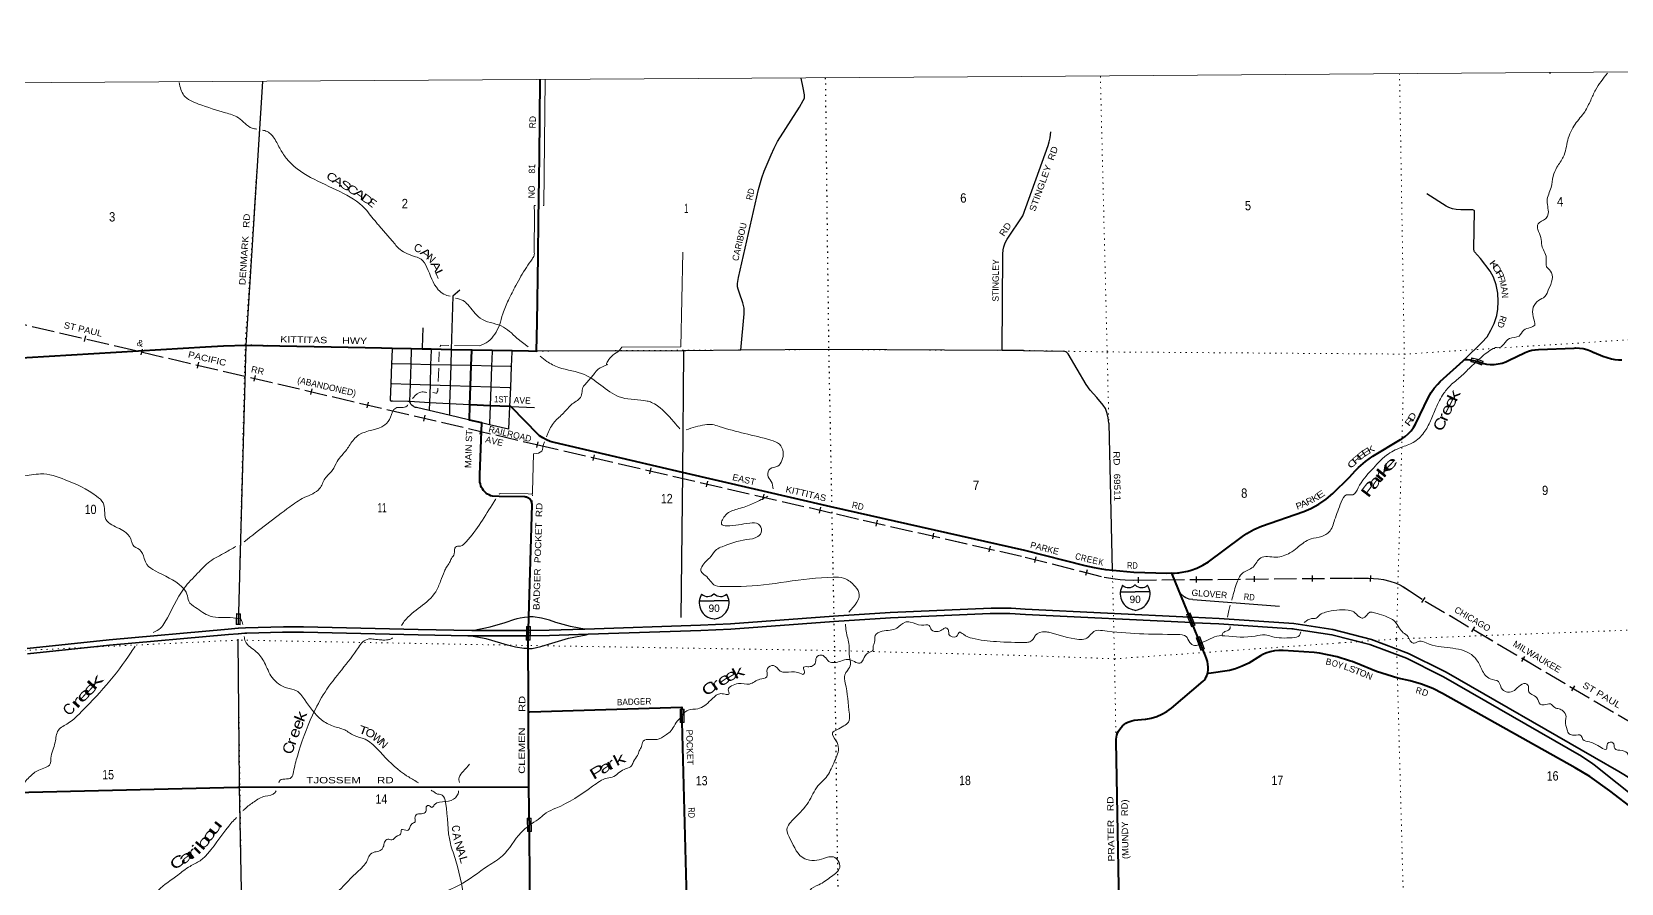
# Model space of a CAD drawing. Header units: feet. Extents: x -6 to 252658, y -374658 to -170635.
# Drawn here: x 138104 to 167890, y -197890 to -181930 of the extents above; entities that cross this region are included whole.
import ezdxf
from ezdxf.enums import TextEntityAlignment as Align

# ---------------------------------------------------------------- set-up
doc = ezdxf.new("R2010")
doc.units = ezdxf.units.FT
doc.header["$LTSCALE"] = 70
doc.linetypes.add('DOTTED', pattern=[1.5, 0.3, -1.2])
doc.linetypes.add('LONG_DASHED', pattern=[7.5, 6, -1.5])
for name, color, linetype, lineweight in [('15', 7, 'Continuous', 25), ('18', 7, 'Continuous', 35), ('19', 7, 'Continuous', 25), ('26', 7, 'Continuous', 40), ('27', 7, 'Continuous', 13), ('29', 7, 'Continuous', 25), ('30', 7, 'Continuous', 13), ('31', 7, 'Continuous', 13), ('34', 7, 'Continuous', 25), ('39', 7, 'Continuous', 13), ('4', 7, 'Continuous', 13), ('55', 7, 'Continuous', 13), ('6', 7, 'DOTTED', 25), ('61', 7, 'Continuous', 13), ('63', 7, 'Continuous', 25), ('7', 7, 'DOTTED', 13)]:
    doc.layers.add(name, color=color, linetype=linetype, lineweight=lineweight)
doc.layers.add('41', color=7, linetype='Continuous')

msp = doc.modelspace()

# ---------------------------------------------------------------- linework, layer by layer
at = {"layer": '15'}
for p, q in [((158777.76, -192299.58), (158780.66, -192296.67)), ((158783.83, -192299.05), (158780.4, -192296.67)), ((150615.56, -192597.5), (150891.97, -192597.5)), ((150888.27, -192466.03), (150891.17, -192463.12)), ((150894.34, -192465.5), (150890.91, -192463.12)), ((158505.05, -192431.05), (158781.46, -192431.05)), ((150891.97, -192943.08), (150828.08, -192925.12)), ((150891.44, -192943.34), (150955.07, -192924.6)), ((158781.46, -192776.63), (158717.57, -192758.67)), ((158780.93, -192776.89), (158844.56, -192758.15))]:
    msp.add_line(p, q, dxfattribs=at)
for points in [[(151167.33, -192597.5), (150891.44, -192597.5), (150891.97, -192597.5)], [(159056.82, -192431.05), (158780.93, -192431.05), (158781.46, -192431.05)]]:
    msp.add_lwpolyline(points, dxfattribs=at)
for centre, radius, start, end in [((158807.68, -192466.15), 306.13, 148.44435, 254.43375), ((158659.08, -192183.55), 165.66, 227.34257, 315.81169), ((158902.77, -192183.55), 165.66, 224.18809, 312.69404), ((158754.17, -192466.15), 306.13, 283.08085, 31.62489), ((150918.19, -192632.6), 306.13, 148.44435, 254.43375), ((150769.59, -192350), 165.66, 227.34289, 315.81164), ((151013.28, -192350), 165.66, 224.18778, 312.69407), ((150864.68, -192632.6), 306.13, 283.08085, 31.62489)]:
    msp.add_arc(centre, radius, start, end, dxfattribs=at)
at = {"layer": '18'}
for p, q in [((159803.75, -192903.5), (156722.89, -192754.57)), ((146274.48, -193252.35), (147408.6, -193254.25)), ((146351.68, -193153.65), (147411.44, -193154.25))]:
    msp.add_line(p, q, dxfattribs=at)
for points in [[(148469.83, -193126.61), (150634.85, -193053.2), (151198.35, -193025.27), (153127.35, -192884.7), (154189.23, -192813.21), (156080.29, -192733.26), (156099.23, -192732.38), (156419.07, -192735.31), (156439.25, -192735.49), (156459.07, -192736.8), (156722.89, -192754.57)], [(148532.15, -193224.55), (150639.02, -193153.12), (151204.46, -193125.09), (153134.34, -192984.46), (154194.7, -192913.07), (156064.51, -192834.02), (156084.07, -192833.19), (156104.51, -192832.3), (156432.92, -192835.3), (156723.58, -192854.71)], [(169376.68, -197053.8), (169093.76, -196933.12), (168826.22, -196792.94), (168679.83, -196699.05), (168654.8, -196683), (168629.83, -196663.26), (167599.14, -195848.42), (167410.07, -195689.44), (167357.6, -195649.64), (167142.69, -195507.87), (164558.61, -194022.38), (164545.76, -194014.99), (164508.61, -193994.65), (163864.06, -193672.97), (163177.47, -193415.96), (162467.78, -193232.13), (161767.76, -193127.24), (161743.42, -193123.59), (161717.76, -193121.87), (160348.45, -193029.96), (159885.07, -193007.56), (159845.17, -193005.63), (156723.58, -192854.71)], [(168082.07, -195940.32), (167845.05, -195796.28), (167386.44, -195532.64), (164608.45, -193935.68), (164595.75, -193928.38), (164558.45, -193907.91), (163903.97, -193581.28), (163207.58, -193320.6), (162487.75, -193134.15), (161752.38, -193023.96), (160354.21, -192930.12), (159842.35, -192905.37), (159803.75, -192903.5)], [(138014.78, -193487.69), (139552.59, -193326.5), (141782.57, -193125.61), (141971.41, -193111.89), (142108.53, -193101.93), (142822.42, -193085.75), (143197.95, -193085.55), (145346.46, -193136.51), (146351.68, -193153.65)], [(138023.69, -193587.3), (139562.29, -193426.03), (141790.68, -193225.28), (141968.71, -193212.35), (142093.68, -193203.27), (142114.32, -193201.78), (142133.68, -193201.34), (142801.8, -193186.19), (142821.33, -193185.75), (142841.8, -193185.74), (143196.79, -193185.55), (145344.42, -193236.49), (146274.48, -193252.35)], [(147408.58, -193254.9), (147802.8, -193249.28), (148532.15, -193224.55)], [(147411.42, -193154.84), (147800.39, -193149.3), (148469.83, -193126.61)]]:
    msp.add_lwpolyline(points, dxfattribs=at)
at = {"layer": '19'}
for points in [[(146351.68, -193153.65), (146362.21, -193151.53), (146694.86, -193084.58), (146972, -193000.95), (147158.47, -192942.6), (147178.22, -192936.42), (147198.47, -192930.89), (147258.45, -192914.5), (147340.27, -192901.13), (147418.71, -192896.63)], [(148469.83, -193126.61), (148459.4, -193124.78), (148202.22, -193079.77), (147924.64, -193000.95), (147805.6, -192959.08), (147653.62, -192921.3), (147498.52, -192899.62), (147423.04, -192896.38), (147418.71, -192896.63)], [(147404.14, -193491.68), (147398.57, -193492), (147323.09, -193488.77), (147167.99, -193467.08), (147016.02, -193429.3), (146896.97, -193387.44), (146619.39, -193308.62), (146335.09, -193259.24), (146274.48, -193252.35)], [(147404.14, -193491.68), (147481.34, -193487.26), (147563.16, -193473.89), (147643.14, -193452.04), (147849.61, -193387.44), (148162.29, -193294.89), (148495.68, -193231.48), (148532.15, -193224.55)]]:
    msp.add_lwpolyline(points, dxfattribs=at)
at = {"layer": '26'}
for p, q in [((147411.44, -193154.26), (147418.71, -192896.63)), ((159845.17, -193005.63), (159803.75, -192903.5)), ((147408.6, -193254.25), (147411.44, -193154.26)), ((147429.15, -196926.22), (147416.74, -196084.89))]:
    msp.add_line(p, q, dxfattribs=at)
for points in [[(146358.19, -187891.71), (146358.7, -187891.72), (146730.44, -187898.84), (147103.83, -187905.98), (147413.62, -187911.91), (147564.88, -187914.81), (147572.74, -187380.63), (147591.16, -186127.98), (147601.05, -185455.46), (147618.46, -184271.89), (147631.88, -182830.23)], [(126157.4, -188402.41), (127795, -188355.08), (131219.95, -188253.16), (131741.41, -188240.61), (133805.23, -188186.87), (133856.61, -188185.55), (136748.34, -188111.32), (141357.98, -187833.27), (141698.67, -187816.82), (142113.98, -187804.14), (142116.07, -187804.08), (144354.14, -187850.31), (144655.29, -187856.53), (144855.64, -187860.67), (145214.17, -187868.08), (145417.73, -187872.28), (145588.14, -187875.8), (145964.97, -187883.59), (146338.7, -187891.31), (146358.19, -187891.71)], [(146315.46, -188925.28), (146315.83, -188913.91), (146326.9, -188571.09), (146339.26, -188188.21), (146348.38, -187905.93), (146349.52, -187891.53)], [(159469.86, -192080.14), (159515.3, -192078.9), (159575.75, -192072.1), (159600.9, -192069.27), (159625.75, -192064.87), (159770.47, -192039.24), (159828.65, -192024.64), (159937.18, -191984.86), (160050.17, -191930.03), (160156.8, -191863.69), (160767.58, -191412.19), (160794.51, -191393.57), (160875.96, -191336.53), (161007.71, -191260.33), (161146.71, -191198.33), (161944.36, -190919.52), (162072.91, -190865.66), (162220.61, -190786.38), (162359.21, -190692.09), (162487.2, -190583.84), (162789.18, -190282.3), (162908.81, -190155.27), (162967, -190095.9), (163095.06, -189984.13), (163234.11, -189886.37), (163756.3, -189571.23), (163777.27, -189558.77), (163840.15, -189515.29), (163898.13, -189465.48), (163950.59, -189409.87), (163996.96, -189349.09), (164036.71, -189283.8), (164279.2, -188775.89), (164327.85, -188689.2), (164385.3, -188608.08), (164450.91, -188533.4), (164498.58, -188487.84), (164926.62, -188095.14), (164950.62, -188073.12), (164976.62, -188073.28), (165009.39, -188073.47), (165051.65, -188077.84), (165122.19, -188089), (165187.13, -188106.8), (165294.85, -188144.19), (165314.52, -188148.22), (165362.67, -188158.09), (165436.33, -188165.3), (165510.35, -188164.77), (165583.9, -188156.5), (165656.19, -188140.59), (165726.42, -188117.21), (165792.22, -188087.45), (166078.91, -187947.99), (166090.36, -187942.48), (166150.03, -187918.27), (166211.91, -187900.43), (166275.31, -187889.16), (166339.55, -187884.58), (167008.68, -187857.28), (167039.93, -187856.08), (167109.63, -187858.7), (167178.68, -187868.59), (167246.32, -187885.64), (167311.81, -187909.67), (167374.42, -187940.42), (167380.07, -187943.18), (167542.22, -188011.88), (167710.66, -188063.26), (167773.11, -188075.84), (167836.54, -188081.83), (167900.25, -188081.16)], [(147418.71, -192896.63), (147442.29, -192061.05), (147478.03, -190794.76), (147478.01, -190780.22), (147476.46, -190765.77), (147473.42, -190751.56), (147468.9, -190737.74), (147462.97, -190724.48), (147455.68, -190711.9), (147447.12, -190700.16), (147437.38, -190689.37), (147426.56, -190679.66), (147414.79, -190671.14), (147402.19, -190663.89), (147388.91, -190658), (147375.08, -190653.53), (147360.85, -190650.53), (147346.4, -190649.04), (147340.66, -190648.87), (146862.12, -190640.66), (146738.12, -190637.62), (146705.87, -190626.87), (146674.93, -190612.82), (146645.62, -190595.61), (146618.27, -190575.43), (146593.18, -190552.5), (146570.63, -190527.08), (146550.86, -190499.43), (146534.08, -190469.87), (146520.49, -190438.72), (146510.22, -190406.32), (146503.4, -190373.02), (146500.1, -190339.2), (146500.11, -190309.85), (146501.58, -190228.56), (146538.78, -189262.53), (146306.34, -189207.82), (146315.18, -188933.91), (146315.46, -188925.28)], [(156715.31, -191653.51), (153077.98, -190832.74), (150300.68, -190188.19), (147894.16, -189629.69), (147820.81, -189608.65), (147750.06, -189580.05), (147682.68, -189544.22), (147619.42, -189501.54), (147592.57, -189480.3), (147092.5, -188965.58), (147081.47, -188954.23), (147072.78, -188953.89), (147056.55, -188953.24), (146694.32, -188938.87), (146327.19, -188924.31), (146315.46, -188925.28)], [(159469.86, -192080.14), (159376.05, -192082.7), (158759.24, -192064.17), (158234.54, -192014.43), (158156.76, -192002.31), (158017.72, -191976.64), (157842.44, -191938.62), (156715.31, -191653.51)], [(159803.75, -192903.5), (159481.56, -192109), (159469.86, -192080.14)], [(160138.56, -193957.65), (160142.21, -193932.65), (160146.91, -193897.35), (160148.45, -193841.89), (160144.19, -193786.56), (160134.16, -193731.98), (160118.48, -193678.76), (160097.33, -193627.46), (159955.2, -193276.98), (159845.17, -193005.63)], [(147404.14, -193491.68), (147403.66, -193429.91), (147405.96, -193348.5), (147408.6, -193254.25)], [(147414.76, -194678.39), (147414.52, -194509.45), (147410.58, -194318.42), (147404.14, -193491.68)], [(168133.23, -196508.49), (167675.77, -196157.3), (167299.91, -195889.33), (167027.79, -195729.45), (164540.79, -194333.88), (164358.86, -194240.73), (164149.19, -194158.6), (163932.09, -194098.84), (163703.79, -194046.59), (163303.93, -193920.01), (162909.27, -193758.98), (162888.85, -193750.65), (162850.58, -193736.34), (162800.33, -193718.38), (162565.73, -193647.24), (162234.46, -193578.36), (162137.66, -193564.96), (161557.89, -193525.81), (161475.04, -193525.15), (161392.57, -193533.16), (161311.39, -193549.74), (161232.39, -193574.72), (161171.14, -193600.66), (161129.76, -193624.68), (160910.45, -193762.16), (160788.09, -193823.26), (160660.01, -193871.24), (160550.86, -193900.61), (160163.56, -193960.9), (160138.56, -193957.65)], [(158485.75, -198627.5), (158424.56, -195232.56), (158425.46, -195191.96), (158430.59, -195151.68), (158439.91, -195112.16), (158453.3, -195073.82), (158470.63, -195037.1), (158491.71, -195002.39), (158516.29, -194970.08), (158544.12, -194940.51), (158574.89, -194914.01), (158608.26, -194890.87), (158643.87, -194871.35), (158681.32, -194855.65), (158720.2, -194843.96), (158760.1, -194836.4), (158761.75, -194836.18), (158967.24, -194816.29), (158978.9, -194814.69), (159083.2, -194794.17), (159184.78, -194762.85), (159282.53, -194721.1), (159375.39, -194669.35), (159462.32, -194608.18), (160055.96, -194103.32), (160075.58, -194080.89), (160096.4, -194051.89), (160114.07, -194020.87), (160128.4, -193988.17), (160130.16, -193982.65), (160138.56, -193957.65)], [(134025.84, -196282.91), (136736.7, -196215.69), (141967.45, -196091.03), (141993.07, -196091), (147416.74, -196084.89), (147414.76, -194678.39)], [(147414.76, -194678.39), (147438.27, -194677.65), (150287.08, -194587.69), (150288.07, -194626.61)], [(156763.23, -198620.48), (155844.1, -198622.83), (153222.04, -198617.45), (153216.11, -198617.58), (150401.24, -198676.83), (150391.26, -198677.04), (150390.99, -198666.18), (150288.07, -194626.61)], [(147640.43, -204799.33), (147625, -204227.24), (147598.64, -203249.5), (147529.71, -200990.63), (147442, -198749.81), (147429.15, -196926.22)]]:
    msp.add_lwpolyline(points, dxfattribs=at)
at = {"layer": '29'}
for p, q in [((156688.76, -187903.38), (156289.51, -187902.41)), ((156688.76, -187903.38), (157447.49, -187916.33)), ((147081.47, -188954.23), (147522.87, -188973.33)), ((158289.63, -189267.59), (158350.94, -192029.81)), ((159861.37, -192573.6), (161487.47, -192698.31))]:
    msp.add_line(p, q, dxfattribs=at)
for points in [[(142429.83, -182861.94), (142114.04, -187802.09), (142113.98, -187804.14), (141973.14, -193047.56)], [(151391.35, -187900.3), (151452.13, -187216.41), (151455.91, -187148.48), (151452.14, -187110.74), (151429.51, -187012.63), (151369.17, -186831.5), (151342.77, -186752.24), (151331.46, -186710.74), (151331.46, -186646.58), (151346.54, -186537.16), (151723.65, -184884.3), (151783.98, -184665.43), (151829.24, -184544.67), (151957.46, -184235.23), (152014.02, -184110.7), (152078.13, -183986.17), (152492.95, -183344.65), (152562.71, -183218.24), (152581.57, -183171.07), (152583.46, -183140.88), (152581.57, -183108.8), (152560.83, -182982.38), (152524.76, -182797.91)], [(156675.73, -185380.12), (157150.32, -184060.72), (157171.85, -183992.48), (157186.21, -183920.65), (157200.57, -183802.12)], [(164950.62, -188073.12), (165276.23, -187752.91), (165374.93, -187645.15), (165448.51, -187523.04), (165507.73, -187397.33), (165556.19, -187250.08), (165579.51, -187127.96), (165584.9, -186984.3), (165579.51, -186826.26), (165549.01, -186675.42), (165495.16, -186528.16), (165434.15, -186416.82), (165254.7, -186179.77), (165139.84, -186057.66), (165132.66, -186039.7), (165125.48, -186000.19), (165139.84, -185289.05), (165134.46, -185278.27), (165111.13, -185267.5), (164881.42, -185267.5), (164797.07, -185260.32), (164730.67, -185245.95), (164660.68, -185220.81), (164608.64, -185195.67), (164249.24, -184967.59)], [(156289.51, -187902.41), (156300.64, -186099.69), (156308.71, -186014.32), (156318.75, -185961.7), (156345.14, -185886.22), (156384.63, -185815.37), (156675.73, -185380.12)], [(146126.1, -186770.13), (145994.5, -186888.24), (145964.97, -187883.59), (145956.19, -188179.49), (145944.95, -188558.25), (145934.7, -188903.76)], [(145431.05, -187477.85), (145418.34, -187854.31), (145417.73, -187872.28)], [(144855.64, -187860.67), (144854.81, -187883.02), (144844.85, -188154.2), (144831.37, -188520.81), (144820.12, -188827.02)], [(145214.17, -187868.08), (145213.51, -187889.22), (145205.1, -188162.4), (145193.7, -188532.99), (145183.6, -188861.31)], [(145588.14, -187875.8), (145587.48, -187896.85), (145578.8, -188170.91), (145566.94, -188545.54), (145556.27, -188882.37)], [(147103.83, -187905.98), (147102.78, -187929.41), (147090.32, -188205.31), (147072.67, -188596.17), (147056.55, -188953.24), (147037.28, -189379.86), (146681.91, -189296.22)], [(146730.44, -187898.84), (146729.68, -187921.01), (146720.1, -188196.88), (146706.65, -188583.86), (146694.32, -188938.87)], [(151391.35, -187900.3), (150361.44, -187910.41), (150317.6, -187910.51), (147564.88, -187914.81)], [(150317.6, -187910.51), (150317.45, -187930.35), (150300.68, -190188.19)], [(156289.51, -187902.41), (153043.78, -187884.09), (151391.35, -187900.3)], [(158289.63, -189267.59), (158277.61, -189165.31), (158259.66, -189086.29), (158223.77, -188992.91), (158184.29, -188931.85), (158062.26, -188788.18), (157936.63, -188648.1), (157861.26, -188543.94), (157523.87, -187965.68), (157499.65, -187938.74), (157484.39, -187926.17), (157447.49, -187916.33)], [(145205.1, -188162.4), (144866.35, -188154.69), (144844.85, -188154.2)], [(147090.32, -188205.31), (147068.47, -188204.81), (146720.1, -188196.88), (146339.26, -188188.21), (145956.19, -188179.49), (145578.8, -188170.91), (145205.1, -188162.4)], [(144831.37, -188520.81), (144849.98, -188521.43), (145193.7, -188532.99), (145566.94, -188545.54), (145944.95, -188558.25), (146326.9, -188571.09), (146706.65, -188583.86)], [(144820.12, -188827.02), (144820.13, -188829.47), (144820.4, -188831.91), (144820.93, -188834.3), (144821.7, -188836.63), (144822.3, -188837.96), (144842.32, -188851.52)], [(146706.65, -188583.86), (147052.47, -188595.49), (147072.67, -188596.17)], [(145183.6, -188861.31), (145151.41, -188861.65), (144862.3, -188853.23), (144842.32, -188851.52)], [(145312.7, -188973.95), (145295.63, -188969.89), (145279.08, -188964.08), (145263.23, -188956.56), (145248.25, -188947.43), (145234.31, -188936.78), (145221.56, -188924.74), (145210.13, -188911.43), (145200.16, -188896.99), (145191.75, -188881.6), (145185, -188865.4), (145183.6, -188861.31)], [(146315.46, -188925.28), (145934.7, -188903.76), (145556.27, -188882.37), (145183.6, -188861.31)], [(146306.34, -189207.82), (146286.34, -189203.11), (145928.33, -189118.85), (145551.59, -189030.18), (145312.7, -188973.95)], [(145556.27, -188882.37), (145552.21, -189010.62), (145551.59, -189030.18)], [(145934.7, -188903.76), (145929.26, -189087.23), (145928.33, -189118.85)], [(146694.32, -188938.87), (146682.72, -189272.61), (146681.91, -189296.22)], [(146681.91, -189296.22), (146558.78, -189267.24), (146538.78, -189262.53)], [(150300.68, -190188.19), (150300.57, -190203.28), (150270.17, -192911.89)], [(159861.37, -192573.6), (159794.07, -192563.04), (159733.05, -192537.9), (159697.16, -192519.94), (159625.37, -192455.29)], [(141966.03, -193312.31), (141965.41, -193335.29), (141991.71, -196015.6), (141993.07, -196091), (142039.51, -198670.06)]]:
    msp.add_lwpolyline(points, dxfattribs=at)
at = {"layer": '31'}
for p, q in [((141934.18, -193043.18), (141939.18, -192836.09)), ((141939.18, -192836.09), (142014.15, -192837.9)), ((142014.15, -192837.9), (142009.16, -193044.41)), ((142009.99, -193044.61), (141935.02, -193042.8))]:
    msp.add_line(p, q, dxfattribs=at)
msp.add_lwpolyline([(141942.37, -193034.97), (141946.98, -192844.27), (142005.96, -192845.7), (142001.35, -193036.4)], close=True, dxfattribs=at)
at = {"layer": '34', "linetype": 'LONG_DASHED', "lineweight": 13}
for points in [[(125335.47, -184459.73), (147560.36, -189669.26), (153684.61, -191088.15), (156693.94, -191774.95)], [(156717.34, -191776.9), (158201.55, -192157.68), (158403.95, -192191.44), (158496.71, -192199.88), (158593.69, -192208.31), (158758.13, -192212.53), (162873.99, -192174.15), (163153.96, -192178.7), (163338.31, -192189.34), (163435.28, -192202), (163553.35, -192229.42), (163669.3, -192269.51), (163738.87, -192299.04), (163806.38, -192337.66), (164214.46, -192604.4), (168216.95, -194966.7)]]:
    msp.add_lwpolyline(points, dxfattribs=at)
at = {"layer": '39'}
for p, q in [((147543.87, -185188.24), (147519.75, -185188.4)), ((144613.09, -185565.65), (144859.46, -185846.35)), ((145740.89, -187931.27), (145734.35, -188117.28)), ((145764.29, -187804.98), (145758.43, -187833.61)), ((145764.29, -187804.98), (145919.83, -187807.68)), ((146023.21, -187809.47), (146496.98, -187817.7)), ((147196.09, -187674.23), (147407.12, -187837.79)), ((145730.3, -188232.45), (145721.38, -188486.17)), ((148468.8, -188547.12), (148581.09, -188417.76)), ((146881.71, -190585.89), (146859.52, -190597.25)), ((146881.71, -190585.89), (147408.19, -190593.74))]:
    msp.add_line(p, q, dxfattribs=at)
for points in [[(147726.21, -182830.15), (147701.76, -185187.16), (147686.1, -185187.27)], [(150303.57, -186058.85), (150269.49, -187834.69), (149158.38, -187844.55)], [(145715.16, -188607.21), (145710.87, -188657.24), (145703.47, -188682.04)], [(147479.99, -190590.33), (147486.76, -190584.41), (147488.24, -190547.52), (147508.9, -189839.17)], [(147408.19, -190593.74), (147474.95, -190594.74), (147479.99, -190590.33)], [(142012.49, -192936.99), (142035.04, -192965.8), (142045.06, -192990.86), (142057.23, -193042.84)]]:
    msp.add_lwpolyline(points, dxfattribs=at)
for points in [[(140864.48, -182880.72), (140955.35, -183121.84), (141228.67, -183284.08), (141735.44, -183447.91), (141975.87, -183542.05), (142231.41, -183736.67), (142322.09, -183754.14)], [(165526.18, -187851), (165526.55, -187850.92), (165577.29, -187854.55), (165797.78, -187679.72), (165974.39, -187633.37), (166067.74, -187521.53), (166267.96, -187426.58), (166242.09, -187273.84), (166242.1, -187094.61), (166339.32, -186968.63), (166459.24, -186892.73), (166530.15, -186754.98), (166596.53, -186570.96), (166562.57, -186414.28), (166491.25, -186336.57), (166485.29, -186163.45), (166400.21, -185934.87), (166386.44, -185784), (166324.4, -185635.7), (166333.29, -185530.88), (166471.12, -185436.65), (166514.65, -185369.69), (166501.57, -185100), (166575.23, -184847.43), (166613.13, -184637.56), (166685.7, -184467.56), (166804.34, -184276.89), (166854.93, -184121.25), (166887.36, -183961.79), (167026.92, -183662.14), (167205.45, -183428.49), (167317.75, -183211.71), (167408.21, -183021.37), (167634.13, -182704.61)], [(166551.38, -182717.15), (166555.65, -182710.45), (166557.57, -182699.41)], [(142426.52, -183775.07), (142469.33, -183782.52), (142629.53, -183901.63), (142750.38, -184109.73), (142871.03, -184297.7), (143877.58, -184925.38), (144349.74, -185246.59), (144555.57, -185500.11), (144613.09, -185565.65)], [(147519.73, -185192.43), (147524.47, -185531.83), (147519.46, -185894.92), (147519.46, -185920.57), (147520.01, -186053.86), (147518.54, -186119.66), (147497.16, -186160.39), (147479.32, -186189.4), (147374.62, -186346.13), (147176.57, -186682.97), (147036.07, -186961.83), (146931.25, -187213.92), (146870.85, -187429.25)], [(144859.46, -185846.35), (145005.54, -186012.78), (145297.25, -186146.78)], [(145297.25, -186146.78), (145399.8, -186193.89), (145508, -186345.76), (145721.57, -186764.25), (145825.05, -186847.73), (145946.86, -186888.53)], [(146045.08, -186921.43), (146186.49, -186968.79), (146273.76, -187040.35), (146507.83, -187299.61), (146899.7, -187444.51), (147196.09, -187674.23)], [(146870.85, -187429.25), (146657.17, -187734.88), (146496.98, -187817.7)], [(149158.38, -187844.55), (149087.58, -187928.63), (148952.42, -188026.43), (148889.14, -188164.97), (148889.36, -188164.86), (148822.88, -188196.67), (148716.08, -188252.39), (148643.27, -188338.47), (148581.09, -188417.76)], [(165526.18, -187851), (165525.2, -187851.74), (165523.91, -187852.35), (165522.08, -187853.18), (165284.09, -188015.82), (165151.52, -188136.57)], [(147631.18, -188011.46), (147755.69, -188107.97), (147978.19, -188220.41), (148462.54, -188356.3), (149161.2, -188787.89), (149634.75, -188851.42), (149715.5, -188876.75), (149828.84, -188939.99), (150174.48, -189286.67), (150245.6, -189369.49)], [(165151.52, -188136.57), (165086.96, -188195.37), (164903.92, -188374.74), (164710.63, -188538.13), (164565.71, -188706.99), (164416.08, -188986.64), (164316.28, -189225.43), (164192.06, -189442.36), (163992.99, -189627.97), (163762.63, -189721.32), (163492.64, -189867.51), (163214.13, -190142.66), (162958.51, -190479.96), (162861.41, -190607.97), (162742.69, -190611.4), (162643.67, -190747.49), (162518.84, -191081.21), (162412.88, -191310.01), (162226.8, -191402.84), (162030.14, -191453.51), (161818.54, -191601.01), (161682.82, -191697.26), (161422.12, -191778.9), (161260.95, -191766.73), (161134.45, -191792.4), (160989.55, -191963.27), (160797.64, -192074.29), (160675.46, -192293.21), (160590.28, -192585.88)], [(145504.02, -188690.67), (145419.22, -188681.73), (145255.24, -188782.06), (145240.83, -188801.71)], [(145703.47, -188682.04), (145703.03, -188688.85), (145619.68, -188693.19)], [(148468.8, -188547.12), (148460.53, -188553.59), (148400.26, -188759.54), (148232.72, -188906.21), (148069.46, -189076.99), (147898.11, -189243.83), (147773.55, -189460.51), (147749.95, -189520.03)], [(133977.51, -188985.96), (134026.88, -189015.17), (134326.98, -189237.51), (134600.55, -189423.9), (135998.46, -189950.9), (136339.35, -190029.9), (136903.05, -190054.26), (137154.92, -190085.87), (137562.66, -190208.46), (137929.42, -190259.01), (138269.07, -190217.24), (138729.01, -190327.22), (139319.75, -190635.12), (139441.8, -190762.68), (139469.42, -190905.32), (139493.24, -191070.14), (139604.96, -191171.64), (139872.12, -191321.86), (139974.37, -191481.84), (139997.2, -191550.04), (140122.86, -191637.31), (140211.07, -191801.46), (140262.57, -191917.68), (140418.72, -192034.83), (140914.79, -192333.65), (141010.76, -192469.53), (141044.36, -192606.07), (141170.28, -192719.5), (141445.61, -192881.72), (141874.69, -192914.44), (142012.49, -192936.99)], [(145150.01, -188925.47), (145136.16, -188944.34), (144923.25, -188982.78), (144828.4, -189152.85), (144717.2, -189298.94), (144232.15, -189487.14), (144136.43, -189572.68), (144005.55, -189761.24), (143828.71, -189982.49), (143735.85, -190150.53), (143598.63, -190308.96), (143497.86, -190491.18), (143209.83, -190661.24), (142937.93, -190835.16), (142084.12, -191488.25)], [(150367.58, -189389.74), (150715.9, -189297.16), (150862.76, -189293.63), (150987.88, -189328.57), (151952.39, -189584.28), (152114.16, -189661.11), (152186.11, -189809.33), (152159.55, -189966.62), (152082.14, -190072.09), (151939.8, -190123.89), (151894.7, -190239.1), (151962.35, -190361.19), (151999.69, -190498.89)], [(147710.96, -189618.36), (147699.01, -189648.49), (147660.21, -189789.8), (147508.9, -189839.17)], [(146803.26, -190683.58), (146760.46, -190749.25), (146244.85, -191491.34), (146134.97, -191568.97), (146044.61, -191588.03), (146021.76, -191715.08), (145968.3, -191800.18), (145934.9, -191879.03), (145873.41, -191966.23), (145837.97, -192043.09), (145765.38, -192225.01), (145672.87, -192427.26), (145084.9, -192980.89), (145029.95, -193060.83)], [(151895.45, -190635.99), (151770.62, -190699.34), (151548.32, -190804.31), (151291.6, -190887.49), (151089.59, -191008.35), (151038.95, -191171.92), (151125.65, -191189.14), (151557.78, -191138.37), (151723, -191158.8), (151780.64, -191285.02), (151711.3, -191392.42), (151494.55, -191449.02), (151039.12, -191582.57), (150937.04, -191635.96), (150829.71, -191765.91), (150660.63, -191958.89), (150645.44, -192047.62), (150724.66, -192119.27), (150909.74, -192310.59), (151099.08, -192328.76), (151394.86, -192325.7), (153121.67, -192152.8), (153317.05, -192170.91), (153503.44, -192293.78), (153605.55, -192439.67), (153413.36, -192810.47)], [(141925.3, -191577.34), (141731.25, -191691.1), (141441.19, -191859.17), (141212.04, -192080.96), (140959.33, -192359.35), (140597.62, -192999.2), (140516.21, -193106.73), (140378.26, -193190.54)], [(160564.3, -192675.16), (160534.32, -192778.14), (160512.62, -192900.47)], [(156730.29, -193380.45), (156184.71, -193361.06), (155727.28, -193299.37), (155561.51, -193224.59), (155488.64, -193183.08), (155433.12, -193264.17), (155291.86, -193225.38), (155283.09, -193155.01), (155234.25, -193101.17), (155182.18, -193125.86), (155088.04, -193169.11), (154967.03, -193142.18), (154921.94, -193062.13), (154778.98, -193053.55), (154567.09, -192995.35), (154468.51, -192998.39), (154316.69, -193106.65), (154041.63, -193167.88), (153909.63, -193247.75), (153898.83, -193372.67), (153869.56, -193461.54), (153872.15, -193517.88), (153780.11, -193569.16), (153684.86, -193700.99), (153623.15, -193766.04), (153520.22, -193736.91), (153395.02, -193693.93), (153264.56, -193727.49), (153043.25, -193731.79), (152961.86, -193644.06), (152901.17, -193612.48), (152807.05, -193657.75), (152784.08, -193772.72), (152714.19, -193825.79), (152617.65, -193830.81), (152567.43, -193839.38), (152578.17, -193905.7), (152574.79, -193968.14), (152461.82, -193941.13), (152338.94, -193928.31), (152131.51, -193912.34), (152003.69, -193811), (151889.56, -193866.54), (151877.08, -194023.68), (151748.72, -194065.27), (151556.46, -194155.83), (151345.09, -194147.96), (151218.98, -194191.28), (151155.09, -194262.65), (151168.01, -194345.05), (151095.57, -194345.8), (150996.9, -194338.77), (150829.1, -194459.28), (150585.23, -194618.82), (150404.38, -194644.85), (150253.51, -194793.72)], [(161947.44, -193003.02), (161960.01, -192994.7), (162086.06, -192930.78), (162172.48, -192919.68), (162244.19, -192856.41), (162348.31, -192810.86), (162772.58, -192773.59), (162879.63, -192804.53), (162985.42, -192897.9), (163050.08, -192919.28), (163181.64, -192810.99), (163268.3, -192820.02), (163442.06, -192874.33), (163646.7, -192986.66), (163728.6, -193102.47), (163806.19, -193194.16), (163899.68, -193269.56), (163953.19, -193367.59), (164007.79, -193389.09), (164110, -193351.62), (164235.21, -193386.37), (165081.21, -193603.81), (165228.21, -193777.23), (165339.41, -193987.33), (165434.9, -194060.69), (165588.48, -194111.21), (165662.74, -194261.34), (165759.9, -194306.49), (165888.36, -194276.77), (165999.89, -194176.77), (166122.44, -194157.19), (166155.43, -194223.24), (166152.16, -194285.7), (166306.68, -194414.74), (166370.46, -194530.76), (166447.16, -194547.97), (166561.68, -194530.5), (166642.98, -194595.97), (166725.83, -194623.17), (166796.71, -194658.57), (166856.45, -194772.63), (166843.37, -194857.36), (166875.41, -195012.02), (166916.63, -195092.07), (167005.47, -195115.17), (167138.44, -195125.66), (167171.49, -195195.74), (167294.83, -195242.6), (167511.46, -195346.73), (167612.47, -195377.74), (167635.35, -195270.75), (167735.83, -195257.47), (167767.32, -195365.83), (167906.64, -195402.42), (168020.24, -195475.57), (168040.01, -195614.26), (168253.21, -195768.78), (168411.42, -195869.58), (168483.18, -195810.33), (168524.29, -195713.19), (168628.46, -195671.68), (168745.16, -195668.27), (168832.72, -195751.79), (168875.47, -195960.69), (168929.7, -196119.12), (169015.82, -196250.98), (169047.74, -196395.58), (169079.36, -196473.83), (169111.7, -196538.52), (169157.91, -196584.73), (170016.74, -196967.94), (170298.05, -197095.47)], [(142083.81, -193264.85), (142106.48, -193355.97), (142311.72, -193551.11), (142464.75, -193756.86), (142608.46, -194035.18), (142880.1, -194229.64), (143063.76, -194282.08), (143218.41, -194449.57), (143532.15, -194824.76), (143752.75, -194947.28), (143968.78, -195017.51), (144142.91, -195122.39), (144348.87, -195190.71), (144576.1, -195371.54), (145015.1, -195795.75), (145167.08, -195898.85), (145351.12, -196007.96)], [(144517.42, -193317.93), (144420.2, -193311.86), (144308.08, -193367.38), (144228.62, -193468.85), (143599.29, -194306.73), (143364.26, -194739.94), (143080.35, -195509.83), (143008.89, -195802.45), (142967.75, -195911.58), (142741.08, -195982.37), (142735.03, -196006.79)], [(144517.42, -193317.93), (144643, -193328.18), (144720.67, -193333.19), (144780.81, -193325.67), (144835.93, -193310.64), (144863.49, -193288.09)], [(153353.23, -193033.46), (153363.44, -193164.84), (153422.52, -193431.95), (153426.74, -193647.3), (153444.21, -193781.99), (153389.11, -193903.34), (153341.62, -193982.33), (153349.25, -194137.25), (153425.66, -194722.24), (153409.1, -194873.38), (153321.23, -194938.71), (153191.18, -195012.52), (153109.26, -195069.74), (153173.12, -195214.01), (153220.94, -195364.49), (153133.2, -195639.16), (152989.04, -195906.37), (152835.73, -196066.98), (152659.72, -196368.74), (152399.21, -196671.37), (152256.48, -196882.2), (152318.71, -197064.74), (152588.1, -197432.33), (152769.54, -197464.67), (152946.22, -197424.6), (153127.06, -197398.57), (153216.31, -197468.1), (153243.79, -197596.64), (153088.51, -197761.3)], [(156730.29, -193380.45), (156809.45, -193362.22), (156871.29, -193315.17), (156908.73, -193248.27), (157097.07, -193175.55), (157183.83, -193192.64), (157722.78, -193319.1), (157851.49, -193309.51), (157947.15, -193229.84), (158032.85, -193158.35), (158167.67, -193154.72), (159575.55, -193228.53), (159734.98, -193262.88), (159804.75, -193374.8), (159894.05, -193436.16), (160036.29, -193378.74)], [(160036.29, -193378.74), (160186.42, -193309.84), (160354.8, -193251.45), (160463.53, -193254.18), (161031.2, -193257.48), (161216.11, -193235.14), (161337.23, -193263.89), (161726, -193287.45), (161858.32, -193243.58), (161883.62, -193177.52)], [(160559.04, -193079.52), (160564.22, -193089.89), (160504.64, -193157.04), (160432.59, -193192.13), (160409.14, -193250.81)], [(140041.04, -193447.43), (139969.45, -193557.27), (138983.31, -194726.96), (138785.78, -194892.06), (138601.99, -195022.79), (138541.92, -195248.87), (138462.47, -195547.61), (138447.46, -195654.46), (138235.33, -195769.38), (138057.6, -195902.07), (137934.95, -196108.66), (137936.15, -196124.65)], [(150253.51, -194793.72), (150227.08, -194819.8), (150141.81, -194943.47), (150064.43, -195050.96), (149978.57, -195116.27), (149822.41, -195194.38), (149701.68, -195195.63), (149559.15, -195229.32), (149529.96, -195326.24), (149488.53, -195407.19), (149455.21, -195494.09), (149379.91, -195607.6), (149346.48, -195684.44), (149232.41, -195746.01), (149120.35, -195807.56), (149010.51, -195889.22), (148888.06, -195918.67), (148613.95, -196072.48), (147923.91, -196484.24), (147741.69, -196572.69), (147633.95, -196662.38), (147468.68, -196774.27)], [(146309.6, -195655.52), (146190.27, -195793.64), (146110.96, -195909.2), (146116.81, -195999.1)], [(142681.39, -196159.78), (142664.75, -196192.51), (142476.27, -196258.88), (142270.08, -196363.67), (142100.37, -196494.26), (142061.6, -196534.49)], [(146102.11, -196157.41), (146091.94, -196213.36), (145964.42, -196337.47), (145747.44, -196371.93), (145647.33, -196421.27), (145601.55, -196470.06), (145542.81, -196432.42), (145504.68, -196442.88), (145495.49, -196527.52), (145433.69, -196584.53), (145325.14, -196595.72), (145283.66, -196672.64), (145286.36, -196739.04), (145224.39, -196779.94), (145188.88, -196848.75), (145141.1, -196899.57), (145034.29, -196884.57), (145011.05, -196973.38), (144959.01, -197000.09), (144849.12, -197077.72), (144774.51, -197062.39), (144716.74, -197119.36), (144691.49, -197208.19), (144631.84, -197279.26), (144535.51, -197304.41), (144433.55, -197369.89), (144390.23, -197462.93), (144201.29, -197680.28), (144045.93, -197836.89), (143892.58, -197993.48), (143725.42, -198176.38), (143576.16, -198338.96), (143372.72, -198516.2), (143128.09, -198601.27), (142959.71, -198665.41), (142905.92, -198718.31), (142827.73, -198747.3), (142801.72, -198761.66), (142789.91, -198787.95)], [(145585.67, -196147.01), (145650.96, -196185.72), (145681.37, -196207.55), (145796.39, -196238.56), (145858.17, -196376.82), (145948.52, -197142.83), (146052.48, -197469.86), (146256.59, -198341.38), (146265.34, -198409.73), (146205.66, -198476.78), (145826.18, -198756.49), (145708.21, -198830.18), (145642.78, -198925.47), (145481.44, -199088.18), (145367.45, -199157.8), (145320.93, -199331.4), (145196.15, -199525.93), (145038.18, -199624.19), (144932.45, -199713.86), (144879.11, -200008.31), (144793.91, -200138.02), (144558.34, -200321.63), (144455.15, -200463.61), (144382.7, -200659.62), (144408.93, -200862.66), (144585.17, -200977.58), (144831.72, -200882.43), (144955.6, -200796.6), (145200.13, -200701.47), (145588.34, -200488.1), (145842.72, -200372.74), (145898.98, -200364.1), (145896.56, -200521.14), (145953.6, -200786.26), (146051.92, -200954.33), (146177.6, -201240.89), (146327.98, -201384.26), (146434.48, -201566.34), (146579.48, -201774.19)], [(141941.09, -196659.54), (141855.45, -196748.42), (141402.62, -197332.85), (141257.12, -197469.23), (141069.03, -197573.84), (140841.3, -197737.24), (140475.97, -198022.84), (140150.41, -198459.01), (139898.17, -198783.7)], [(147476.47, -196769.37), (147272.58, -196941.9), (146924.85, -197374.27), (146657.14, -197564.25), (146111.5, -197928.21), (145484.37, -198194.38), (145135.83, -198350.98), (144907.09, -198415.75), (144815.66, -198527.41), (144788.77, -198652.5), (144779.83, -198695.67)], [(153088.51, -197761.3), (152850.68, -197920.78), (152688.69, -198019.08), (152665.76, -198138.08), (152617.33, -198519.04), (152533.36, -198572.25), (152444.45, -198595.56)]]:
    msp.add_spline(points, degree=3, dxfattribs=at)
at = {"layer": '4'}
msp.add_lwpolyline([(0, -183308.59), (31331.08, -183287.03), (62662.1, -183222.4), (93993, -183114.66), (125323.73, -182963.82), (156654.22, -182769.89), (187984.4, -182532.85), (219314.24, -182252.73), (250643.68, -181929.51), (252658.04, -364975.08), (221076.83, -365300.9), (189495.2, -365583.27), (157911.89, -365844.7), (126330.92, -366017.71), (94748.41, -366169.75), (63165.7, -366278.36), (31582.88, -366343.53), (0, -366365.25)], close=True, dxfattribs=at)
at = {"layer": '55'}
for p, q in [((159810.57, -192824.15), (159904.21, -193055.95)), ((147375.8, -193077.11), (147451.63, -193077.32)), ((147383.58, -193085.12), (147443.29, -193085.29)), ((159904.21, -193055.95), (159834.67, -193084.04)), ((147444.91, -193335.58), (147369.26, -193335.83))]:
    msp.add_line(p, q, dxfattribs=at)
for points in [[(159834.67, -193084.04), (159741.03, -192852.24), (159810.57, -192824.15)], [(147375.8, -193077.11), (147374.33, -193129.98), (147371.89, -193219.25), (147369.93, -193311.37), (147369.26, -193335.83)], [(147377.49, -193327.8), (147377.93, -193311.56), (147379.89, -193219.44), (147382.33, -193130.2), (147383.58, -193085.12)], [(147443.29, -193085.29), (147440.69, -193147.77), (147438.74, -193227.65), (147437.76, -193303.61), (147437.12, -193327.61), (147377.49, -193327.8)], [(147451.63, -193077.32), (147448.69, -193148.03), (147446.74, -193227.8), (147445.76, -193303.77), (147444.91, -193335.58)]]:
    msp.add_lwpolyline(points, dxfattribs=at)
msp.add_lwpolyline([(159806.15, -192834.56), (159751.44, -192856.66), (159839.08, -193073.62), (159893.79, -193051.52)], close=True, dxfattribs=at)
at = {"layer": '6'}
msp.add_lwpolyline([(152973.76, -182794.89), (153035.85, -187885.71), (153145.82, -193519.96), (153216.08, -198615.03), (153233.82, -204085.17)], dxfattribs=at)
at = {"layer": '61'}
for p, q in [((165071.46, -188116.82), (165085.99, -188043.24)), ((165092.52, -188051.42), (165080.9, -188110.23)), ((165271.69, -188165.24), (165293.27, -188109.46)), ((165303.22, -188105.95), (165276.16, -188175.9)), ((159992.98, -193265.3), (160082.71, -193498.64)), ((160082.71, -193498.64), (160012.71, -193525.56)), ((150326.98, -194627.16), (150331.29, -194877.12)), ((150331.29, -194877.12), (150256.3, -194878.41)), ((147462.85, -196671.24), (147468.41, -196921.18)), ((147468.41, -196921.18), (147393.42, -196922.85))]:
    msp.add_line(p, q, dxfattribs=at)
for points in [[(160012.71, -193525.56), (159922.97, -193292.22), (159992.98, -193265.3)], [(150256.3, -194878.41), (150251.99, -194628.45), (150326.98, -194627.16)], [(147393.42, -196922.85), (147387.87, -196672.91), (147462.85, -196671.24)]]:
    msp.add_lwpolyline(points, dxfattribs=at)
for points in [[(159988.38, -193275.63), (159933.3, -193296.81), (160017.3, -193515.22), (160072.37, -193494.04)], [(150264.15, -194870.27), (150260.12, -194636.3), (150319.12, -194635.29), (150323.15, -194869.26)], [(147401.23, -196914.67), (147396.04, -196680.72), (147455.03, -196679.41), (147460.23, -196913.36)]]:
    msp.add_lwpolyline(points, close=True, dxfattribs=at)
for centre, radius, start, end in [((164855.26, -189251.21), 1155.08, 68.57068, 79.15342), ((164855.26, -189251.21), 1163.08, 69.01988, 78.81337), ((164854.72, -189250.14), 1230.08, 68.57068, 79.15342), ((164854.72, -189250.14), 1222.08, 68.97, 78.77959)]:
    msp.add_arc(centre, radius, start, end, dxfattribs=at)
at = {"layer": '63'}
for p, q in [((139093.74, -187736.55), (139118.98, -187628.86)), ((140152.87, -187984.81), (140178.12, -187877.12)), ((141212.01, -188233.07), (141237.25, -188125.38)), ((142271.14, -188481.33), (142296.38, -188373.64)), ((143330.27, -188729.59), (143355.52, -188621.9)), ((144389.41, -188977.85), (144414.65, -188870.16)), ((145448.54, -189226.12), (145473.78, -189118.43)), ((146507.67, -189474.38), (146532.91, -189366.69)), ((147566.94, -189722.62), (147591.91, -189614.87)), ((148626.71, -189968.15), (148651.67, -189860.4)), ((149686.48, -190213.69), (149711.44, -190105.93)), ((150746.25, -190459.22), (150771.21, -190351.46)), ((151806.02, -190704.75), (151830.98, -190596.99)), ((152865.79, -190950.28), (152890.75, -190842.52)), ((153925.91, -191195.02), (153950.52, -191087.18)), ((154986.48, -191437.07), (155011.09, -191329.23)), ((156047.05, -191679.11), (156071.66, -191571.28)), ((156899.82, -191876.72), (156927.3, -191769.58)), ((157858.66, -192117.52), (157886.15, -192010.38)), ((158842.92, -192262.24), (158841.89, -192151.64)), ((159930.71, -192252.1), (159929.68, -192141.49)), ((161018.51, -192241.95), (161017.48, -192131.35)), ((162106.3, -192231.81), (162105.27, -192121.21)), ((163190.62, -192231.4), (163197, -192120.97)), ((164153.56, -192624.92), (164214.08, -192532.34)), ((165091.4, -193180.62), (165147.62, -193085.36)), ((166028.24, -193733.55), (166084.46, -193638.29)), ((166965.08, -194286.47), (167021.3, -194191.22))]:
    msp.add_line(p, q, dxfattribs=at)
at = {"layer": '63', "linetype": 'LONG_DASHED'}
for points in [[(125333.11, -184457.83), (147561.29, -189665.27), (153685.53, -191084.15), (156716.15, -191775.81)], [(156717.6, -191776.35), (158202.4, -192153.66), (158404.47, -192187.37), (158497.07, -192195.8), (158593.92, -192204.21), (158758.16, -192208.43), (162874, -192170.05), (163154.11, -192174.6), (163338.69, -192185.26), (163436.01, -192197.96), (163554.49, -192225.47), (163670.77, -192265.68), (163740.7, -192295.36), (163808.52, -192334.16), (164216.62, -192600.92), (168219.04, -194963.17)]]:
    msp.add_lwpolyline(points, dxfattribs=at)
at = {"layer": '7'}
for p, q in [((142102.26, -187798.3), (142429.83, -182861.94)), ((158129.08, -182762.85), (158256.48, -187930.65)), ((163824.67, -187981), (163735.71, -182721.63)), ((142102.26, -187798.3), (144580.04, -187851.15)), ((144779.06, -187855.39), (147564.88, -187914.81)), ((147486.36, -190609.18), (147414.44, -193076.69)), ((147414.44, -193076.69), (147404.03, -193434.04)), ((142040.04, -198669.29), (141967.73, -193333.36))]:
    msp.add_line(p, q, dxfattribs=at)
for points in [[(156688.76, -187903.38), (158256.48, -187930.65), (163824.56, -187972), (169365.79, -187618.89), (174743.5, -187562.78), (180025.43, -187576.27), (185341.45, -187598.85), (188021.3, -187633.41)], [(125354.65, -188424.71), (126156.8, -188402.36), (131222.29, -188253.24), (136762.74, -188109.27), (142102.26, -187798.3)], [(141967.73, -193333.36), (141974.71, -193046.35), (142102.26, -187798.3)], [(147564.88, -187914.81), (153035.85, -187885.71), (156688.76, -187903.38)], [(158256.48, -187930.65), (158393.73, -193683.72), (158485.02, -198622.91), (158584.17, -204051.18), (158574.61, -209478.86), (158533.89, -214949.96)], [(164071.75, -214881.47), (164009.47, -209488.51), (164014.83, -204046.79), (163818.81, -198597.53), (163677.07, -193310.59), (163824.67, -187981)], [(174478.92, -193040.76), (169155.64, -193104.28), (163677.07, -193310.59)], [(156727.32, -193622.39), (153145.92, -193528.96), (147404.03, -193434.04), (141967.73, -193333.36), (136696.05, -193587.28), (131444.78, -193673.9), (126133.22, -193767.19), (125380, -193828.05)], [(147403.94, -193425.04), (147429.15, -196926.22), (147442.16, -198732.87)], [(163677.07, -193310.59), (162605.43, -193386.32), (158393.37, -193683.96)], [(158393.37, -193683.96), (157463.74, -193649.23), (156726.69, -193621.7)]]:
    msp.add_lwpolyline(points, dxfattribs=at)

# ---------------------------------------------------------------- texts
at = {"layer": '15'}
for p in [(150891.63, -192805.61), (158781.12, -192639.16)]:
    msp.add_text('90', height=140, dxfattribs=at).set_placement(p, align=Align.CENTER)
at = {"layer": '27'}
for s, rotation, p in [('NO     81               RD', 89.158, (147528.6, -185051.32)), ('AVE', 357.521, (147131.93, -188892.31)), ('RAILROAD', 346.756, (146653.29, -189433.23)), ('PARKE', 345.805, (156805.96, -191602.42)), ('B', 346.876, (162341.64, -193787.18)), ('Y', 344.055, (162559.21, -193844.84)), ('O', 338.675, (162974.12, -193989.48)), ('D', 340.231, (164141.84, -194355.02)), ('POCKET', 271.459, (150367.92, -195012.13))]:
    msp.add_text(s, height=120, rotation=rotation, dxfattribs=at).set_placement(p)
for s, rotation, width, p in [('KITTITAS     HWY', 358.817, 1.25, (142759.62, -187751.28)), ('1ST', 357.728, 0.8, (146769.19, -188872.29)), ('D', 58.436, 1.3, (163982.67, -189238.59)), ('MAIN ST', 88.151, 1.1, (146337.7, -190109.4)), ('R', 52.597, 1.45, (163913.83, -189337.31)), ('AVE', 346.756, 1.05, (146595.19, -189622.69)), ('E', 33.368, 1.45, (163073.87, -189903.77)), ('K', 27.994, 1.25, (163166.84, -189843.23)), ('C', 43.01, 1.6, (162820.24, -190128.15)), ('R', 41.882, 1.55, (162903.43, -190048.26)), ('E', 39.772, 1.65, (162994.53, -189968.4)), ('EAST', 346.934, 1.05, (151223.68, -190331.35)), ('KITTITAS', 346.934, 1.1, (152222.17, -190558.92)), ('K', 26.379, 1.2, (162120.91, -190750.99)), ('E', 33.795, 1.45, (162223.7, -190695.73)), ('BADGER  POCKET  RD', 88.384, 1.15, (147617.72, -192770.33)), ('RD', 347.28, 0.95, (153464.97, -190851.61)), ('P', 18.925, 1.1, (161816.58, -190888.65)), ('A', 21.927, 1.2, (161903.58, -190853.32)), ('R', 23.463, 1.1, (162012.97, -190803.98)), ('RD', 358.279, 0.8, (158627.08, -191989.24)), ('O', 344.868, 0.9, (162454.9, -193814.82)), ('L', 342.055, 1.2, (162677.64, -193877.29)), ('S', 338.876, 1.15, (162773.08, -193912.18)), ('T', 338.675, 1.3, (162872.04, -193949.67)), ('N', 338.675, 1.05, (163090.04, -194037.6)), ('CLEMEN     RD', 89.781, 1.3, (147345.78, -195839.15)), ('BADGER', 1.809, 0.95, (149072.05, -194556.02)), ('R', 343.482, 0.95, (164027.74, -194321.94)), ('TJOSSEM     RD', 0.065, 1.35, (143248.56, -196018.82)), ('PRATER   RD', 91.033, 1.2, (158395.22, -197481.87)), ('RD', 271.459, 0.8, (150405.01, -196468.24)), ('(MUNDY  RD)', 91.033, 1.1, (158659.17, -197436.4))]:
    msp.add_text(s, height=120, rotation=rotation, dxfattribs=dict(at, width=width)).set_placement(p)
for s, rotation, width, p in [('C', 345.805, 0.9, (157697.82, -191825.16)), ('R', 345.805, 0.9, (157803.49, -191852.97)), ('E', 347.262, 0.95, (157913.55, -191878)), ('E', 347.762, 0.95, (158020.3, -191903.28)), ('K', 348.54, 0.85, (158130.58, -191929.08))]:
    msp.add_text(s, height=120, rotation=rotation, dxfattribs=dict(at, width=width)).set_placement(p, align=Align.CENTER)
at = {"layer": '30'}
for s, rotation, width, p in [('STINGLEY  RD', 70.176, 1.15, (156904.89, -185308.34)), ('RD', 77.148, 0.95, (151604.05, -185093.82)), ('DENMARK   RD', 86.203, 1.15, (142106.13, -186682.72)), ('RD', 56.225, 1.15, (156322.54, -185776.26)), ('RD   69511', 271.272, 1.15, (158371.33, -189793.86)), ('RD', 355.614, 0.85, (160814.29, -192577.08))]:
    msp.add_text(s, height=120, rotation=rotation, dxfattribs=dict(at, width=width)).set_placement(p)
for s, rotation, p in [('CARIBOU', 77.148, (151343.5, -186235.77)), ('STINGLEY', 89.646, (156223.75, -186987.56)), ('GLOVER', 355.614, (159834.4, -192500.63))]:
    msp.add_text(s, height=120, rotation=rotation, dxfattribs=at).set_placement(p)
for s, rotation, width, p in [('K', 307.126, 1.5, (165457.72, -186327.17)), ('O', 307.126, 1.35, (165515.7, -186410.82)), ('F', 298.721, 1.4, (165562.14, -186498.04)), ('F', 290.086, 1.15, (165590.77, -186572.06)), ('M', 281.431, 0.85, (165616.58, -186656.2)), ('N', 271.953, 0.7, (165652.52, -186872))]:
    msp.add_text(s, height=120, rotation=rotation, dxfattribs=dict(at, width=width)).set_placement(p, align=Align.CENTER)
for s, rotation, p in [('A', 281.431, (165643.03, -186770.88)), ('R', 251.784, (165615.14, -187294.87)), ('D', 251.784, (165579.38, -187403.53))]:
    msp.add_text(s, height=120, rotation=rotation, dxfattribs=at).set_placement(p, align=Align.CENTER)
at = {"layer": '41'}
for s, height, rotation, width, p in [('C', 150, 330.285, 1.3, (143606.56, -184672.49)), ('A', 150, 329.125, 1.45, (143720.49, -184743.95)), ('S', 150, 328.127, 1.6, (143854.37, -184816.1)), ('C', 150, 326.984, 1.4, (143991.3, -184898.32)), ('A', 150, 325.432, 1.6, (144118.31, -184972.98)), ('D', 150, 325.154, 1.55, (144253.1, -185066.63)), ('A', 150, 326.028, 1.55, (145366.73, -186083.34)), ('A', 150, 299.899, 1.45, (145570.69, -186278.96)), ('L', 150, 295.955, 1.45, (145649.92, -186425.05)), ('e', 200, 30.467, 1.5, (151151.18, -194133.85)), ('k', 200, 27.091, 1.6, (151287.99, -194072.27)), ('e', 200, 47.709, 1.95, (139165.98, -194417.15)), ('k', 200, 47.709, 2.15, (139267.04, -194290.58)), ('C', 200, 35.672, 1.45, (150743.76, -194395.94)), ('r', 200, 35.672, 1.85, (150902.51, -194295.98)), ('e', 200, 34.672, 1.65, (151020.33, -194217.08)), ('r', 200, 47.709, 2.15, (138949.98, -194635.43)), ('e', 200, 47.709, 1.95, (139047.28, -194533.95)), ('k', 200, 67.973, 1.4, (143199.07, -194882.99)), ('e', 200, 70.255, 1.2, (143085.7, -195185.3)), ('e', 200, 67.973, 1.25, (143143.83, -195031.28)), ('T', 150, 340.715, 1.4, (144213.4, -195065.66)), ('O', 150, 335.094, 1.15, (144336.89, -195108.27)), ('C', 200, 71.559, 1.1, (142978.57, -195490.79)), ('r', 200, 71.548, 1.3, (143042.01, -195320.17)), ('P', 200, 30.856, 1.6, (148628.55, -195957.15)), ('a', 200, 30.069, 1.6, (148792.64, -195858.75)), ('r', 200, 29.054, 1.6, (148933.76, -195777.12)), ('k', 200, 26.978, 1.6, (149061.67, -195701.56)), ('u', 200, 52.418, 1.9, (141521.01, -197014.59)), ('C', 150, 277.676, 0.85, (145971.52, -196813.88)), ('i', 200, 43.932, 1.85, (141218.75, -197368.84)), ('b', 200, 50.221, 1.9, (141302.36, -197293.84)), ('o', 200, 52.57, 1.7, (141419.73, -197147.22)), ('N', 150, 287.802, 1.1, (146019.89, -197124.87)), ('C', 200, 36.866, 1.5, (140779.67, -197656.43)), ('a', 200, 35.636, 1.75, (140932.53, -197555.43)), ('r', 200, 37.4, 1.95, (141088.05, -197459.14)), ('A', 150, 287.468, 1.15, (146059.75, -197255.59)), ('L', 150, 286.187, 1.15, (146111.74, -197408.39))]:
    msp.add_text(s, height=height, rotation=rotation, dxfattribs=dict(at, width=width)).set_placement(p)
for s, height, rotation, p in [('E', 150, 321.572, (144387.38, -185153.44)), ('C', 150, 345.343, (145253.19, -186038.88)), ('N', 150, 315.832, (145483.6, -186177.19)), ('C', 200, 46.637, (138805.77, -194765.82)), ('W', 150, 322.539, (144469.36, -195181.11)), ('N', 150, 317.884, (144590.88, -195281.39)), ('A', 150, 281.181, (145985.16, -196960.36))]:
    msp.add_text(s, height=height, rotation=rotation, dxfattribs=at).set_placement(p)
for s, rotation, width, p in [('e', 61.789, 1.45, (164773.65, -188918.86)), ('k', 64.726, 1.5, (164841.17, -188788.92)), ('r', 67.262, 1.4, (164644.75, -189192.56)), ('e', 63.921, 1.35, (164702.17, -189057.47)), ('C', 62.805, 1.25, (164580.48, -189330.59)), ('k', 50.219, 2.05, (163523.73, -190206.45)), ('e', 46.036, 2, (163621.59, -190100.12)), ('a', 52.846, 1.8, (163341.37, -190430.24)), ('r', 52.841, 1.9, (163439.53, -190308.81)), ('P', 52.83, 1.8, (163243.19, -190555.6))]:
    msp.add_text(s, height=200, rotation=rotation, dxfattribs=dict(at, width=width)).set_placement(p, align=Align.CENTER)
at = {"layer": '63'}
for s, rotation, width, p in [('ST PAUL', 346.815, 1.1, (138694.51, -187480.73)), ('&', 346.815, 1.15, (140061.06, -187809.69)), ('PACIFIC', 346.815, 1.15, (141023.29, -188030.89)), ('RR', 346.815, 1.05, (142205.12, -188307.76)), ('MILWAUKEE', 329.451, 1.05, (165847.94, -193438.74)), ('ST PAUL', 329.451, 1.2, (167150.79, -194209.73))]:
    msp.add_text(s, height=120, rotation=rotation, dxfattribs=dict(at, width=width)).set_placement(p)
for s, rotation, p in [('(ABANDONED)', 346.815, (143071.38, -188510.7)), ('CHICAGO', 329.451, (164750.71, -192798.93))]:
    msp.add_text(s, height=120, rotation=rotation, dxfattribs=at).set_placement(p)
at = {"layer": '7'}
for s, rotation, width, p in [('6', 0.594, 0.9, (155503.47, -185132.68)), ('2', 0.594, 0.9, (145037.85, -185237.45)), ('1', 0.594, 0.45, (150331.89, -185329.01)), ('5', 0.684, 0.9, (160837.15, -185276.77)), ('4', 0.684, 0.9, (166686.46, -185200.28)), ('3', 0.594, 0.9, (139552.45, -185486.36)), ('12', 0.594, 0.85, (149893.76, -190768.97)), ('7', 0.594, 0.9, (155742.3, -190521.39)), ('8', 0.684, 0.9, (160767.56, -190665.82)), ('9', 0.684, 0.9, (166406.13, -190614.43)), ('10', 0.594, 0.85, (139095.8, -190971.59)), ('11', 0.594, 0.65, (144584.2, -190940.47)), ('15', 0.594, 0.85, (139424.39, -195944.27)), ('13', 0.594, 0.85, (150547.62, -196056.47)), ('18', 0.594, 0.85, (155481.64, -196052.74)), ('17', 0.684, 0.85, (161336.35, -196050.65)), ('16', 0.684, 0.85, (166494.33, -195966.95)), ('14', 0.594, 0.85, (144545.13, -196401.46))]:
    msp.add_text(s, height=175, rotation=rotation, dxfattribs=dict(at, width=width)).set_placement(p)

doc.saveas('drawing.dxf')
